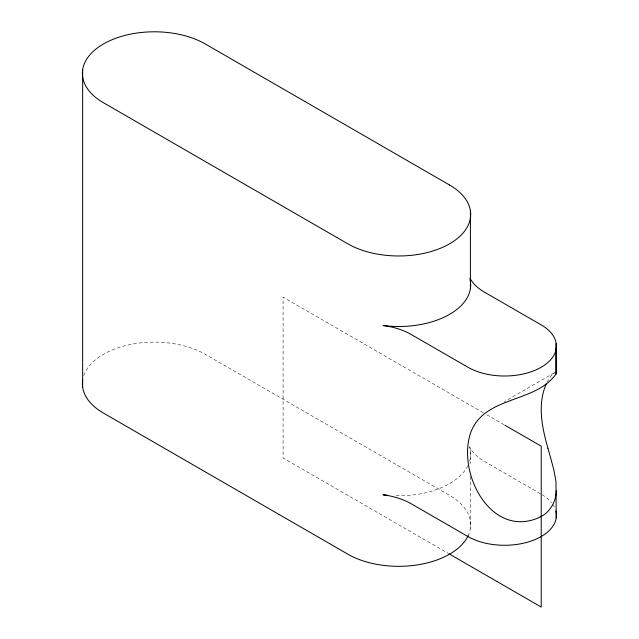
<?xml version="1.0" encoding="UTF-8"?>
<svg xmlns="http://www.w3.org/2000/svg" width="639" height="639" viewBox="0 0 639 639"><rect width="100%" height="100%" fill="white"/><g stroke="black" fill="none" stroke-linecap="round" stroke-linejoin="round"><path stroke-width="0.48" stroke-dasharray="3.19 2.4" d="M547.024 382.218L551.265 375.596L555.171 372.369M554.173 372.872L504.387 401.683M483.38 412.794L283.093 297.159L283.093 458.019L447.987 553.222M486.83 414.783L504.099 424.759M540.362 493.699L484.418 461.406A57.59 33.252 0 0 1 469.593 446.677M470.408 450.607L470.408 463.523M470.408 476.438L470.408 528.381M542.008 494.666A51.831 29.921 0 0 1 551.545 502.709M552.735 504.307A51.831 29.921 0 0 1 554.636 507.614M83.757 375.588A71.983 41.559 0 0 1 133.463 343.926A71.983 41.559 0 0 1 205.263 354.31L449.592 495.377A71.983 41.559 0 0 1 468.227 535.522M469.569 446.957A71.983 41.559 0 0 1 469.585 461.446M467.852 465.759A71.983 41.559 0 0 1 394.343 495.712"/><path stroke-width="0.96" d="M556.202 348.686L556.154 374.015L556.202 343.47L556.337 373.527C535.841 403.417 484.705 395.517 470.839 432.276C456.222 473.467 492.062 540.906 541.145 516.568M556.337 373.527L556.345 372.673M556.202 517.965L555.97 481.431L553.797 469.577L547.966 448.274M556.353 490.56C556.146 501.072 550.586 511.424 541.217 516.52M546.329 383.775C537.199 404.327 542 427.515 547.95 448.219M504.962 425.254L541.217 446.19L541.217 607.05L448.85 553.717M470.408 210.798L470.408 288.572M82.647 69.731L82.647 387.322M470.056 279.499A71.983 41.559 0 0 1 382.977 325.507A57.59 33.252 0 0 1 411.125 334.445L467.924 367.241A51.831 29.921 0 0 0 541.217 367.241A51.831 29.921 0 0 0 541.217 324.916L484.418 292.127A57.59 33.252 0 0 1 469.969 278.149M555.858 511.024A51.831 29.921 0 0 1 527.83 542.096A51.831 29.921 0 0 1 467.924 536.52L411.125 503.724A57.59 33.252 0 0 0 382.977 494.786A71.983 41.559 0 0 0 387.673 495.305M82.647 380.077A71.983 41.559 0 0 0 103.462 413.09L347.792 554.149A71.983 41.559 0 0 0 468.227 535.522M449.592 185.03L205.263 43.963A71.983 41.559 0 0 0 103.462 43.963A71.983 41.559 0 0 0 103.462 102.743L347.792 243.802A71.983 41.559 0 0 0 449.592 243.802A71.983 41.559 0 0 0 449.592 185.03"/></g></svg>
